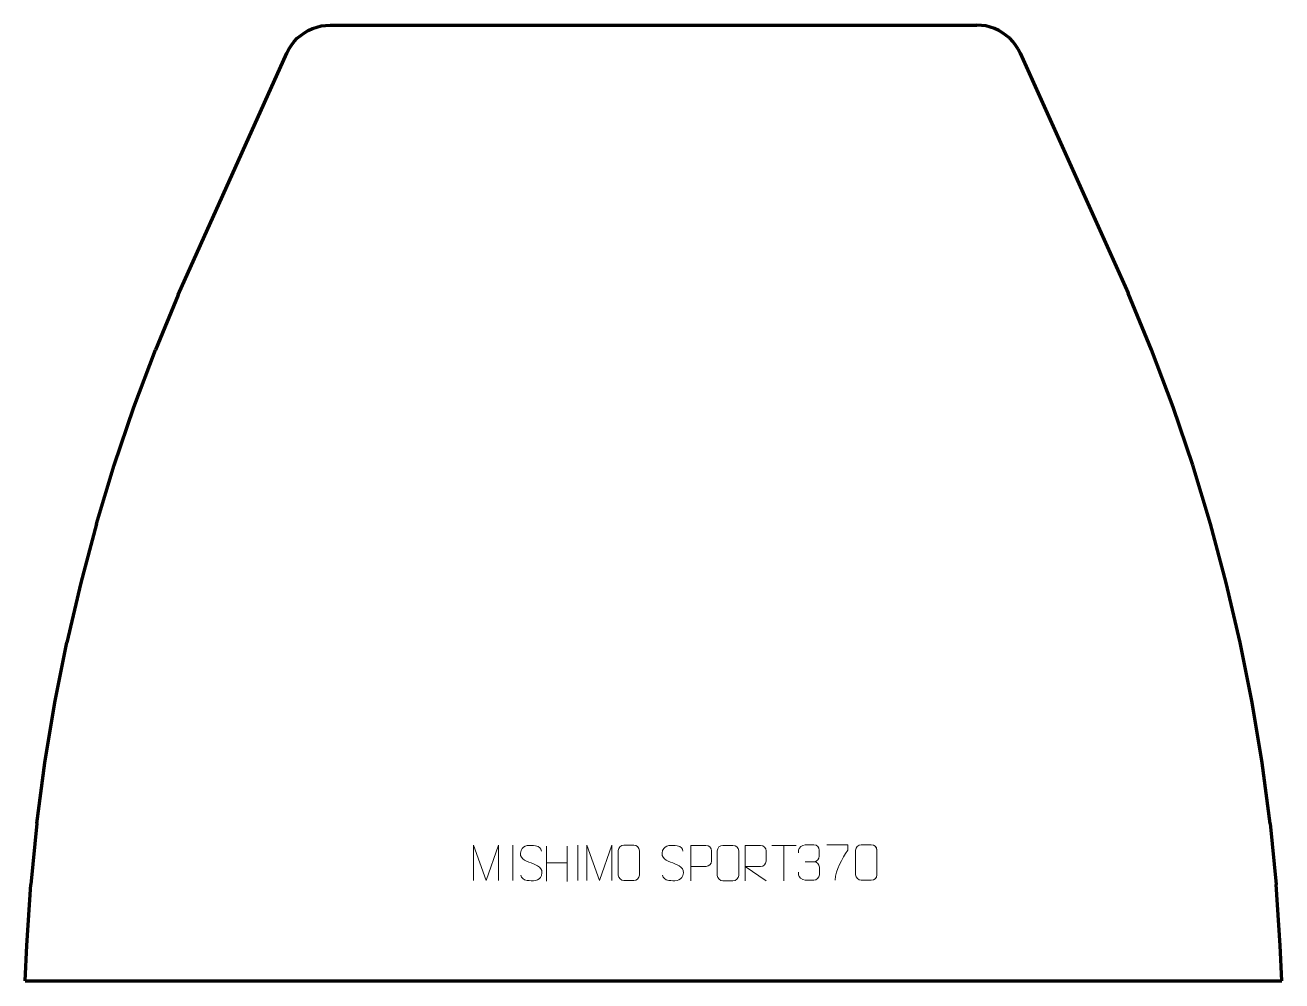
# Model space of a CAD drawing. Header units: millimetres. Extents: x -438 to 449, y 758 to 1433.
import ezdxf

# ---------------------------------------------------------------- set-up
doc = ezdxf.new("R2010")
doc.units = ezdxf.units.MM
doc.header["$MEASUREMENT"] = 0
doc.layers.add('layer 1', color=7, linetype='Continuous')

msp = doc.modelspace()

# ---------------------------------------------------------------- linework, layer by layer
at = {"layer": 'layer 1', "color": 242, "lineweight": 106}
for points in [[(-240.8902, 1427.4517), (-240.8902, 1427.4517), (-238.1257, 1429.0582), (-238.1257, 1429.0582)], [(-238.1257, 1429.0582), (-238.1257, 1429.0582), (-235.2199, 1430.3926), (-235.2199, 1430.3926)], [(-235.2199, 1430.3926), (-235.2199, 1430.3926), (-232.2006, 1431.4425), (-232.2006, 1431.4425)], [(-232.2006, 1431.4425), (-232.2006, 1431.4425), (-229.0938, 1432.2001), (-229.0938, 1432.2001)], [(-229.0938, 1432.2001), (-229.0938, 1432.2001), (-225.9288, 1432.6572), (-225.9288, 1432.6572)], [(-225.9288, 1432.6572), (-225.9288, 1432.6572), (-222.7348, 1432.8104), (-222.7348, 1432.8104)], [(-222.7348, 1432.8104), (-222.7348, 1432.8104), (234.0238, 1432.8104), (234.0238, 1432.8104)], [(237.2178, 1432.6572), (237.2178, 1432.6572), (234.0238, 1432.8104), (234.0238, 1432.8104)], [(240.3811, 1432.2001), (240.3811, 1432.2001), (237.2178, 1432.6572), (237.2178, 1432.6572)], [(243.488, 1431.4425), (243.488, 1431.4425), (240.3811, 1432.2001), (240.3811, 1432.2001)], [(246.5089, 1430.3926), (246.5089, 1430.3926), (243.488, 1431.4425), (243.488, 1431.4425)], [(249.4147, 1429.0582), (249.4147, 1429.0582), (246.5089, 1430.3926), (246.5089, 1430.3926)], [(252.1788, 1427.4517), (252.1788, 1427.4517), (249.4147, 1429.0582), (249.4147, 1429.0582)], [(-250.0617, 1418.6428), (-250.0617, 1418.6428), (-248.0968, 1421.1642), (-248.0968, 1421.1642)], [(-248.0968, 1421.1642), (-248.0968, 1421.1642), (-245.8992, 1423.487), (-245.8992, 1423.487)], [(-245.8992, 1423.487), (-245.8992, 1423.487), (-243.4901, 1425.5905), (-243.4901, 1425.5905)], [(-243.4901, 1425.5905), (-243.4901, 1425.5905), (-240.8902, 1427.4517), (-240.8902, 1427.4517)], [(254.7774, 1425.5905), (254.7774, 1425.5905), (252.1788, 1427.4517), (252.1788, 1427.4517)], [(257.1877, 1423.487), (257.1877, 1423.487), (254.7774, 1425.5905), (254.7774, 1425.5905)], [(259.3858, 1421.1642), (259.3858, 1421.1642), (257.1877, 1423.487), (257.1877, 1423.487)], [(261.3507, 1418.6428), (261.3507, 1418.6428), (259.3858, 1421.1642), (259.3858, 1421.1642)], [(-330.0923, 1242.2836), (-330.0923, 1242.2836), (-253.228, 1413.0951), (-253.228, 1413.0951)], [(-253.228, 1413.0951), (-253.228, 1413.0951), (-251.7776, 1415.9439), (-251.7776, 1415.9439)], [(-251.7776, 1415.9439), (-251.7776, 1415.9439), (-250.0617, 1418.6428), (-250.0617, 1418.6428)], [(263.0666, 1415.9439), (263.0666, 1415.9439), (261.3507, 1418.6428), (261.3507, 1418.6428)], [(264.517, 1413.0951), (264.517, 1413.0951), (263.0666, 1415.9439), (263.0666, 1415.9439)], [(264.517, 1413.0951), (264.517, 1413.0951), (340.9152, 1243.4124), (340.9152, 1243.4124)], [(357.3969, 1203.4588), (357.3969, 1203.4588), (340.9152, 1243.4124), (340.9152, 1243.4124)], [(-330.0923, 1242.2836), (-330.0923, 1242.2836), (-346.1095, 1203.4588), (-346.1095, 1203.4588)], [(-361.2832, 1162.9899), (-361.2832, 1162.9899), (-346.1095, 1203.4588), (-346.1095, 1203.4588)], [(372.571, 1162.9899), (372.571, 1162.9899), (357.3969, 1203.4588), (357.3969, 1203.4588)], [(-375.1345, 1122.0475), (-375.1345, 1122.0475), (-361.2832, 1162.9899), (-361.2832, 1162.9899)], [(386.4235, 1122.0475), (386.4235, 1122.0475), (372.571, 1162.9899), (372.571, 1162.9899)], [(-387.649, 1080.6786), (-387.649, 1080.6786), (-375.1345, 1122.0475), (-375.1345, 1122.0475)], [(398.9363, 1080.6786), (398.9363, 1080.6786), (386.4235, 1122.0475), (386.4235, 1122.0475)], [(-387.649, 1080.6786), (-387.649, 1080.6786), (-398.81, 1038.9249), (-398.81, 1038.9249)], [(410.099, 1038.9249), (410.099, 1038.9249), (398.9363, 1080.6786), (398.9363, 1080.6786)], [(-398.81, 1038.9249), (-398.81, 1038.9249), (-408.6111, 996.8301), (-408.6111, 996.8301)], [(419.8984, 996.8301), (419.8984, 996.8301), (410.099, 1038.9249), (410.099, 1038.9249)], [(-417.0369, 954.4385), (-417.0369, 954.4385), (-408.6111, 996.8301), (-408.6111, 996.8301)], [(428.3259, 954.4385), (428.3259, 954.4385), (419.8984, 996.8301), (419.8984, 996.8301)], [(-424.082, 911.7951), (-424.082, 911.7951), (-417.0369, 954.4385), (-417.0369, 954.4385)], [(435.3694, 911.7951), (435.3694, 911.7951), (428.3259, 954.4385), (428.3259, 954.4385)], [(-429.7363, 868.9477), (-429.7363, 868.9477), (-424.082, 911.7951), (-424.082, 911.7951)], [(441.0253, 868.9477), (441.0253, 868.9477), (435.3694, 911.7951), (435.3694, 911.7951)], [(-429.7363, 868.9477), (-429.7363, 868.9477), (-433.9962, 825.9373), (-433.9962, 825.9373)], [(441.0253, 868.9477), (441.0253, 868.9477), (445.284, 825.9373), (445.284, 825.9373)], [(-436.8553, 782.8116), (-436.8553, 782.8116), (-433.9962, 825.9373), (-433.9962, 825.9373)], [(448.1443, 782.8116), (448.1443, 782.8116), (445.284, 825.9373), (445.284, 825.9373)], [(-438.1051, 757.8104), (-438.1051, 757.8104), (-436.8553, 782.8116), (-436.8553, 782.8116)], [(449.3941, 757.8104), (449.3941, 757.8104), (448.1443, 782.8116), (448.1443, 782.8116)], [(-438.1051, 757.8104), (-438.1051, 757.8104), (449.3941, 757.8104), (449.3941, 757.8104)]]:
    msp.add_open_spline(points, degree=3, dxfattribs=at)
at = {"layer": 'layer 1', "color": 250, "lineweight": 9}
for points, knots in [([(-121.4717, 828.6931), (-121.4717, 828.6931), (-121.4717, 853.6572), (-121.4717, 853.6572), (-121.4717, 853.6572), (-121.4717, 853.6572), (-112.5444, 828.6931), (-112.5444, 828.6931), (-112.5444, 828.6931), (-112.5444, 828.6931), (-103.7823, 853.6566), (-103.7823, 853.6566), (-103.7823, 853.6566), (-103.7823, 853.6566), (-103.7823, 828.6931), (-103.7823, 828.6931)], [0, 0, 0, 0, 0.2, 0.2, 0.2, 0.2, 0.4, 0.4, 0.4, 0.4, 0.6, 0.6, 0.6, 0.6, 1, 1, 1, 1]), ([(-121.4309, 828.6844), (-121.4309, 828.6844), (-121.4309, 853.6423), (-121.4309, 853.6423), (-121.4309, 853.6423), (-121.4309, 853.6423), (-112.5058, 828.6844), (-112.5058, 828.6844), (-112.5058, 828.6844), (-112.5058, 828.6844), (-103.7459, 853.6418), (-103.7459, 853.6418), (-103.7459, 853.6418), (-103.7459, 853.6418), (-103.7459, 828.6844), (-103.7459, 828.6844)], [0, 0, 0, 0, 0.2, 0.2, 0.2, 0.2, 0.4, 0.4, 0.4, 0.4, 0.6, 0.6, 0.6, 0.6, 1, 1, 1, 1]), ([(-80.7459, 841.1631), (-84.9942, 842.6335), (-89.9023, 844.4293), (-87.8972, 849.9496), (-87.8972, 849.9496), (-86.3937, 854.0895), (-81.1801, 853.701), (-77.5765, 853.0999), (-77.5765, 853.0999), (-74.7159, 852.6227), (-73.8512, 851.4095), (-73.5406, 849.3254)], [0, 0, 0, 0, 0.25, 0.25, 0.25, 0.25, 0.5, 0.5, 0.5, 0.5, 1, 1, 1, 1]), ([(-41.4717, 828.6931), (-41.4717, 828.6931), (-41.4717, 853.6572), (-41.4717, 853.6572), (-41.4717, 853.6572), (-41.4717, 853.6572), (-32.5444, 828.6931), (-32.5444, 828.6931), (-32.5444, 828.6931), (-32.5444, 828.6931), (-23.7823, 853.6566), (-23.7823, 853.6566), (-23.7823, 853.6566), (-23.7823, 853.6566), (-23.7823, 828.6931), (-23.7823, 828.6931)], [0, 0, 0, 0, 0.2, 0.2, 0.2, 0.2, 0.4, 0.4, 0.4, 0.4, 0.6, 0.6, 0.6, 0.6, 1, 1, 1, 1]), ([(-15.3019, 853.6513), (-12.9762, 853.6513), (-10.6501, 853.6513), (-8.324, 853.6513), (-8.324, 853.6513), (-6.3774, 853.6869), (-4.386, 852.1953), (-4.3593, 849.7577), (-4.3593, 849.7577), (-4.3597, 844.0108), (-4.3597, 838.2635), (-4.3593, 832.5158), (-4.3593, 832.5158), (-4.4991, 830.1924), (-6.1763, 828.7128), (-8.324, 828.702), (-8.324, 828.702), (-10.6559, 828.7024), (-12.9878, 828.7024), (-15.3193, 828.702), (-15.3193, 828.702), (-17.2443, 828.5966), (-19.2164, 830.4811), (-19.2052, 832.4984), (-19.2052, 832.4984), (-19.2049, 838.2685), (-19.2049, 844.0382), (-19.2052, 849.8075), (-19.2052, 849.8075), (-19.201, 851.9456), (-17.4543, 853.6648), (-15.3019, 853.6513)], [0, 0, 0, 0, 0.11111111, 0.11111111, 0.11111111, 0.11111111, 0.22222222, 0.22222222, 0.22222222, 0.22222222, 0.33333333, 0.33333333, 0.33333333, 0.33333333, 0.44444444, 0.44444444, 0.44444444, 0.44444444, 0.55555556, 0.55555556, 0.55555556, 0.55555556, 0.66666667, 0.66666667, 0.66666667, 0.66666667, 0.77777778, 0.77777778, 0.77777778, 0.77777778, 1, 1, 1, 1]), ([(19.2541, 841.1631), (15.0058, 842.6335), (10.0977, 844.4293), (12.1028, 849.9496), (12.1028, 849.9496), (13.6063, 854.0895), (18.8199, 853.701), (22.4235, 853.0999), (22.4235, 853.0999), (25.2841, 852.6227), (26.1488, 851.4095), (26.4594, 849.3254)], [0, 0, 0, 0, 0.25, 0.25, 0.25, 0.25, 0.5, 0.5, 0.5, 0.5, 1, 1, 1, 1]), ([(31.9148, 828.5094), (31.9148, 828.5094), (31.9148, 853.4691), (31.9148, 853.4691), (31.9148, 853.4691), (35.5107, 853.4691), (39.1069, 853.4691), (42.7031, 853.4691), (42.7031, 853.4691), (45.0289, 853.4312), (46.5867, 851.9408), (46.5825, 849.574), (46.5825, 849.574), (46.5821, 847.5379), (46.5821, 844.4778), (46.5825, 842.4413), (46.5825, 842.4413), (46.576, 840.5655), (44.7633, 838.6231), (42.7532, 838.6039), (42.7532, 838.6039), (42.7532, 838.6039), (31.9148, 838.6039), (31.9148, 838.6039)], [0, 0, 0, 0, 0.14285714, 0.14285714, 0.14285714, 0.14285714, 0.28571429, 0.28571429, 0.28571429, 0.28571429, 0.42857143, 0.42857143, 0.42857143, 0.42857143, 0.57142857, 0.57142857, 0.57142857, 0.57142857, 0.71428571, 0.71428571, 0.71428571, 0.71428571, 1, 1, 1, 1]), ([(54.667, 853.4916), (57.0337, 853.4916), (59.4008, 853.4916), (61.7679, 853.4916), (61.7679, 853.4916), (63.7489, 853.5272), (65.7754, 852.0325), (65.8025, 849.5898), (65.8025, 849.5898), (65.8021, 843.831), (65.8021, 838.0717), (65.8025, 832.3121), (65.8025, 832.3121), (65.6603, 829.9839), (63.9535, 828.5013), (61.7679, 828.4904), (61.7679, 828.4904), (59.3949, 828.4908), (57.0219, 828.4908), (54.6493, 828.4904), (54.6493, 828.4904), (52.6904, 828.3848), (50.6835, 830.2732), (50.6949, 832.2947), (50.6949, 832.2947), (50.6952, 838.0768), (50.6952, 843.8584), (50.6949, 849.6397), (50.6949, 849.6397), (50.6992, 851.7823), (52.4767, 853.5051), (54.667, 853.4916)], [0, 0, 0, 0, 0.11111111, 0.11111111, 0.11111111, 0.11111111, 0.22222222, 0.22222222, 0.22222222, 0.22222222, 0.33333333, 0.33333333, 0.33333333, 0.33333333, 0.44444444, 0.44444444, 0.44444444, 0.44444444, 0.55555556, 0.55555556, 0.55555556, 0.55555556, 0.66666667, 0.66666667, 0.66666667, 0.66666667, 0.77777778, 0.77777778, 0.77777778, 0.77777778, 1, 1, 1, 1]), ([(70.4701, 828.4743), (70.4701, 828.4743), (70.4701, 853.4278), (70.4701, 853.4278), (70.4701, 853.4278), (74.0649, 853.4278), (77.6604, 853.4278), (81.2556, 853.4278), (81.2556, 853.4278), (83.5809, 853.3901), (85.1382, 851.9001), (85.1341, 849.5337), (85.1341, 849.5337), (85.1337, 847.4982), (85.1337, 844.4388), (85.1341, 842.4028), (85.1341, 842.4028), (85.1276, 840.5273), (83.3153, 838.5855), (81.3058, 838.5664), (81.3058, 838.5664), (81.3058, 838.5664), (70.4701, 838.5664), (70.4701, 838.5664), (70.4701, 838.5664), (70.4701, 838.5664), (85.1248, 828.4743), (85.1248, 828.4743)], [0, 0, 0, 0, 0.125, 0.125, 0.125, 0.125, 0.25, 0.25, 0.25, 0.25, 0.375, 0.375, 0.375, 0.375, 0.5, 0.5, 0.5, 0.5, 0.625, 0.625, 0.625, 0.625, 0.75, 0.75, 0.75, 0.75, 1, 1, 1, 1]), ([(108.0043, 848.1728), (108.0043, 848.1728), (108.0043, 850.03), (108.0043, 850.03), (108.0043, 850.03), (107.99, 851.7719), (110.6545, 853.89), (112.7136, 853.8673), (112.7136, 853.8673), (114.7777, 853.8673), (116.8417, 853.8673), (118.9054, 853.8673), (118.9054, 853.8673), (121.0999, 853.8761), (122.6982, 852.0293), (122.7426, 850.1172), (122.7426, 850.1172), (122.7422, 848.6821), (122.7422, 847.247), (122.7426, 845.8115), (122.7426, 845.8115), (122.694, 844.158), (121.0914, 841.928), (118.8931, 841.938), (118.8931, 841.938), (121.0968, 841.9268), (122.7048, 840.1236), (122.7588, 838.0641), (122.7588, 838.0641), (122.7584, 836.2794), (122.7584, 834.4947), (122.7588, 832.7096), (122.7588, 832.7096), (122.7689, 830.6482), (120.714, 828.8851), (118.8931, 828.8932), (118.8931, 828.8932), (116.8278, 828.8935), (114.7626, 828.8935), (112.697, 828.8932), (112.697, 828.8932), (110.5284, 828.9047), (107.9974, 831.3049), (107.9788, 832.7667), (107.9788, 832.7667), (107.9788, 832.7667), (107.9788, 834.6753), (107.9788, 834.6753)], [0, 0, 0, 0, 0.07692308, 0.07692308, 0.07692308, 0.07692308, 0.15384615, 0.15384615, 0.15384615, 0.15384615, 0.23076923, 0.23076923, 0.23076923, 0.23076923, 0.30769231, 0.30769231, 0.30769231, 0.30769231, 0.38461538, 0.38461538, 0.38461538, 0.38461538, 0.46153846, 0.46153846, 0.46153846, 0.46153846, 0.53846154, 0.53846154, 0.53846154, 0.53846154, 0.61538462, 0.61538462, 0.61538462, 0.61538462, 0.69230769, 0.69230769, 0.69230769, 0.69230769, 0.76923077, 0.76923077, 0.76923077, 0.76923077, 0.84615385, 0.84615385, 0.84615385, 0.84615385, 1, 1, 1, 1]), ([(128.0643, 853.8495), (128.0643, 853.8495), (142.8804, 853.8495), (142.8804, 853.8495), (142.8804, 853.8495), (142.8801, 852.5999), (142.8801, 851.3503), (142.8804, 850.1005), (142.8804, 850.1005), (138.886, 844.1034), (133.9708, 836.2698), (133.9708, 828.891)], [0, 0, 0, 0, 0.25, 0.25, 0.25, 0.25, 0.5, 0.5, 0.5, 0.5, 1, 1, 1, 1]), ([(152.337, 853.9165), (154.7037, 853.9165), (157.0708, 853.9165), (159.4379, 853.9165), (159.4379, 853.9165), (161.4189, 853.9521), (163.4454, 852.4574), (163.4725, 850.0147), (163.4725, 850.0147), (163.4721, 844.2559), (163.4721, 838.4966), (163.4725, 832.737), (163.4725, 832.737), (163.3303, 830.4088), (161.6235, 828.9262), (159.4379, 828.9153), (159.4379, 828.9153), (157.0649, 828.9157), (154.6919, 828.9157), (152.3193, 828.9153), (152.3193, 828.9153), (150.3604, 828.8097), (148.3535, 830.6981), (148.3649, 832.7196), (148.3649, 832.7196), (148.3652, 838.5017), (148.3652, 844.2833), (148.3649, 850.0646), (148.3649, 850.0646), (148.3692, 852.2072), (150.1467, 853.93), (152.337, 853.9165)], [0, 0, 0, 0, 0.11111111, 0.11111111, 0.11111111, 0.11111111, 0.22222222, 0.22222222, 0.22222222, 0.22222222, 0.33333333, 0.33333333, 0.33333333, 0.33333333, 0.44444444, 0.44444444, 0.44444444, 0.44444444, 0.55555556, 0.55555556, 0.55555556, 0.55555556, 0.66666667, 0.66666667, 0.66666667, 0.66666667, 0.77777778, 0.77777778, 0.77777778, 0.77777778, 1, 1, 1, 1]), ([(152.3398, 853.9015), (154.7059, 853.9015), (157.0724, 853.9015), (159.4389, 853.9015), (159.4389, 853.9015), (161.4194, 853.9371), (163.4454, 852.4428), (163.4725, 850.0007), (163.4725, 850.0007), (163.4721, 844.2433), (163.4721, 838.4855), (163.4725, 832.7273), (163.4725, 832.7273), (163.3304, 830.3997), (161.624, 828.9174), (159.4389, 828.9066), (159.4389, 828.9066), (157.0665, 828.907), (154.6941, 828.907), (152.3221, 828.9066), (152.3221, 828.9066), (150.3636, 828.801), (148.3572, 830.6889), (148.3686, 832.7099), (148.3686, 832.7099), (148.369, 838.4905), (148.369, 844.2708), (148.3686, 850.0506), (148.3686, 850.0506), (148.3729, 852.1926), (150.15, 853.9151), (152.3398, 853.9015)], [0, 0, 0, 0, 0.11111111, 0.11111111, 0.11111111, 0.11111111, 0.22222222, 0.22222222, 0.22222222, 0.22222222, 0.33333333, 0.33333333, 0.33333333, 0.33333333, 0.44444444, 0.44444444, 0.44444444, 0.44444444, 0.55555556, 0.55555556, 0.55555556, 0.55555556, 0.66666667, 0.66666667, 0.66666667, 0.66666667, 0.77777778, 0.77777778, 0.77777778, 0.77777778, 1, 1, 1, 1]), ([(-80.7459, 841.163), (-76.7273, 839.5163), (-71.6978, 837.628), (-73.5318, 832.2677), (-73.5318, 832.2677), (-74.9916, 828.0013), (-79.9024, 828.258), (-83.6285, 828.8127), (-83.6285, 828.8127), (-86.3785, 829.2225), (-87.5994, 830.436), (-87.9774, 832.5482)], [0, 0, 0, 0, 0.25, 0.25, 0.25, 0.25, 0.5, 0.5, 0.5, 0.5, 1, 1, 1, 1]), ([(19.2541, 841.163), (23.2727, 839.5163), (28.3022, 837.628), (26.4682, 832.2677), (26.4682, 832.2677), (25.0084, 828.0013), (20.0976, 828.258), (16.3715, 828.8127), (16.3715, 828.8127), (13.6215, 829.2225), (12.4006, 830.436), (12.0226, 832.5482)], [0, 0, 0, 0, 0.25, 0.25, 0.25, 0.25, 0.5, 0.5, 0.5, 0.5, 1, 1, 1, 1])]:
    msp.add_open_spline(points, degree=3, knots=knots, dxfattribs=at)
for points in [[(-93.7459, 853.6502), (-93.7459, 853.6502), (-93.7459, 828.6761), (-93.7459, 828.6761)], [(-69.9101, 853.0454), (-69.9101, 853.0454), (-69.9101, 828.2679), (-69.9101, 828.2679)], [(-55.2668, 853.0454), (-55.2668, 853.0454), (-55.2668, 828.0919), (-55.2668, 828.0919)], [(-47.7459, 853.6502), (-47.7459, 853.6502), (-47.7459, 828.6761), (-47.7459, 828.6761)], [(89.3086, 853.4043), (89.3086, 853.4043), (106.2958, 853.4043), (106.2958, 853.4043)], [(97.8024, 828.4743), (97.8024, 828.4743), (97.8024, 853.4278), (97.8024, 853.4278)], [(-69.9101, 841.1631), (-69.9101, 841.1631), (-55.2668, 841.1635), (-55.2668, 841.1635)], [(112.714, 841.9276), (112.714, 841.9276), (118.9104, 841.9276), (118.9104, 841.9276)]]:
    msp.add_open_spline(points, degree=3, dxfattribs=at)

doc.saveas('drawing.dxf')
